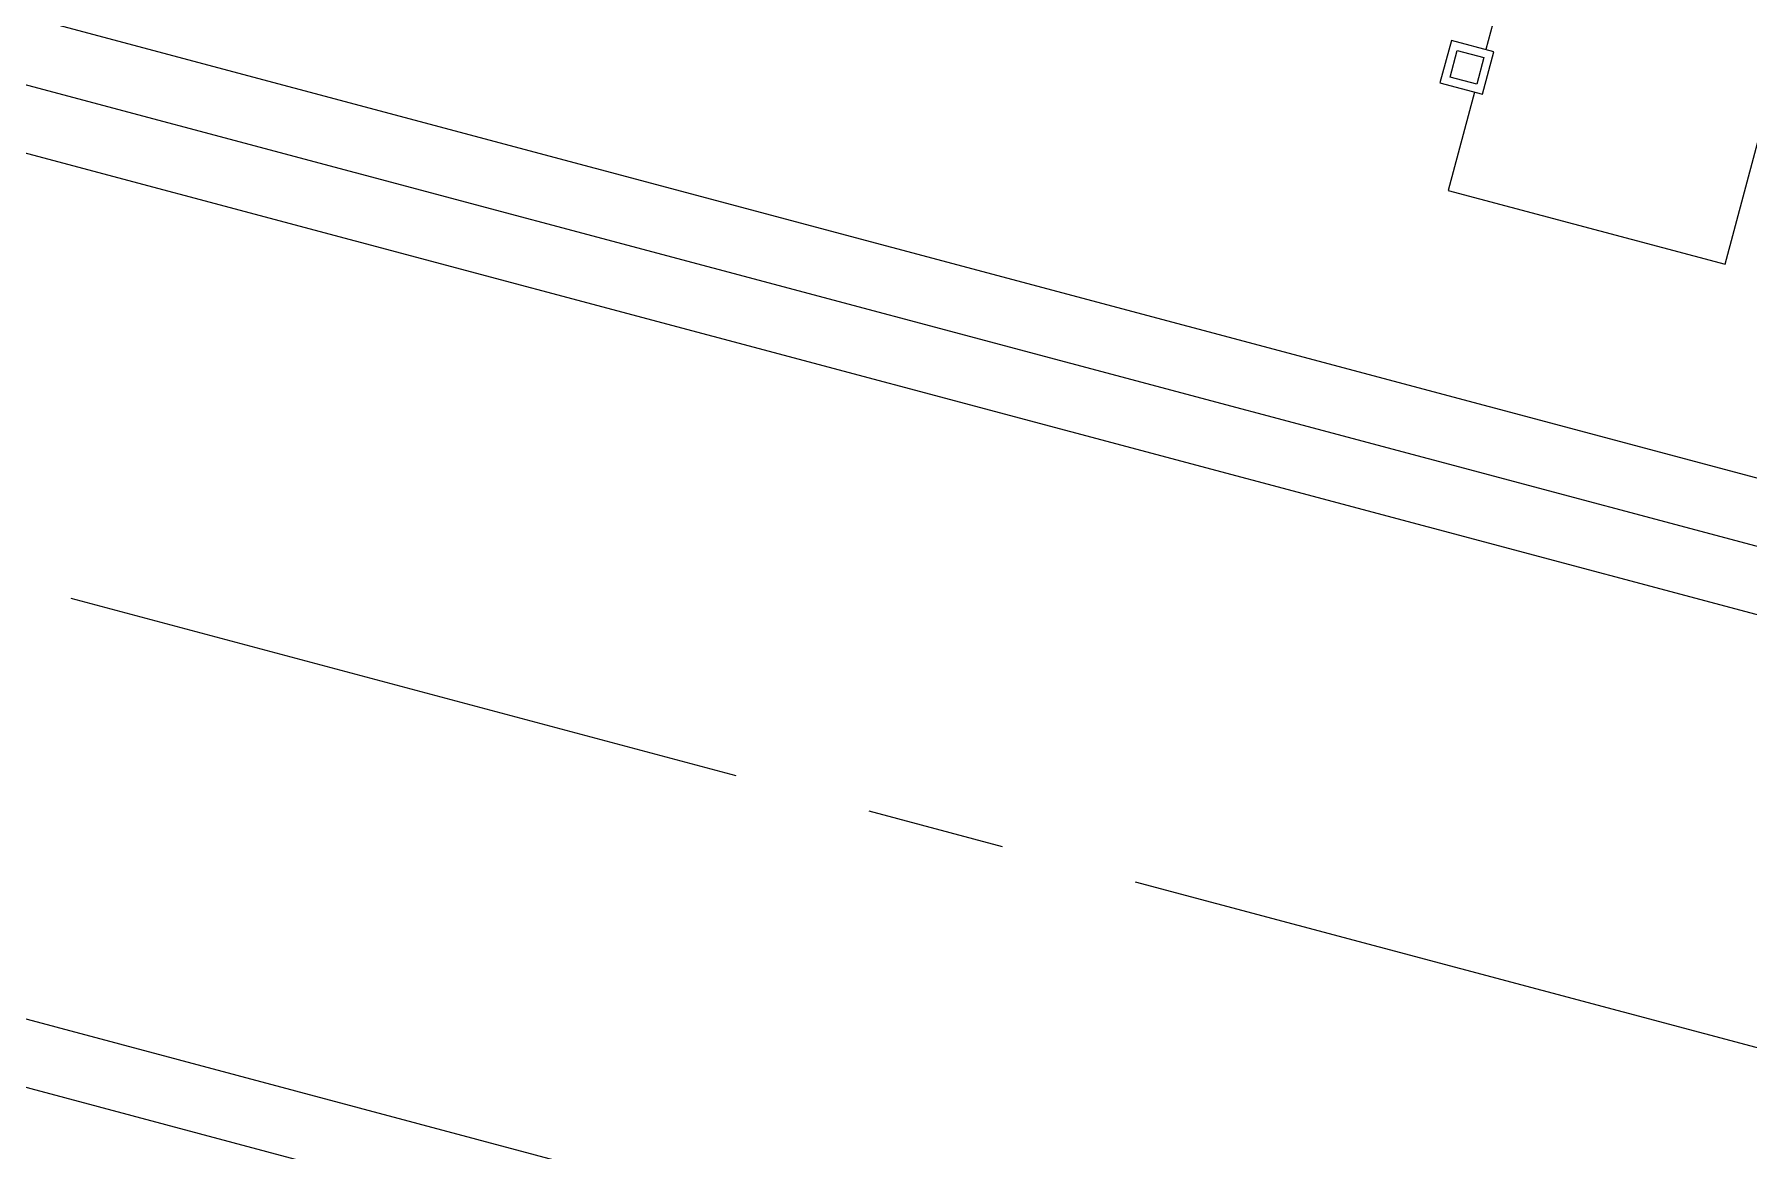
# Model space of a CAD drawing. Header units: metres. Extents: x 689715 to 690980, y 1005284 to 1006835.
# Drawn here: x 690831.39 to 690846.95, y 1005580.09 to 1005590.23 of the extents above; entities that cross this region are included whole.
import ezdxf

# ---------------------------------------------------------------- set-up
doc = ezdxf.new("R2010")
doc.units = ezdxf.units.M
doc.linetypes.add('CENTER', pattern=[2, 1.25, -0.25, 0.25, -0.25])
doc.linetypes.add('PHANTOM', pattern=[2.5, 1.25, -0.25, 0.25, -0.25, 0.25, -0.25])
for name, color, linetype in [('0_NUMERO DE LOTE FASE V', 3, 'Continuous'), ('C-CALLE-ACERA', 8, 'Continuous'), ('CALLES-CENTRO', 2, 'CENTER')]:
    doc.layers.add(name, color=color, linetype=linetype)
for name, color, linetype, lineweight in [('Modelos genéricos', 7, 'Continuous', 13), ('Pilares estructurales', 7, 'Continuous', 25), ('Suelos', 7, 'Continuous', 9)]:
    doc.layers.add(name, color=color, linetype=linetype, lineweight=lineweight)

# ---------------------------------------------------------------- blocks, each defined once
blk = doc.blocks.new('M_Concrete-Rectangular-Column - _25x_25-V7-PLANO CLAVE _8 CASAS EN HILERA_ - Dependent 1')
at = {"layer": 'Pilares estructurales', "lineweight": 13}
h = blk.add_hatch(dxfattribs=at)
h.set_pattern_fill('CONCRETE', color=256, style=0, pattern_type=2)
h.set_pattern_definition([(49.99999999999999, (-7.957000000000001, -75.643), (1.457020047383542, -0.1273482686276515), [0.152, -1.676]), (355, (-7.957000000000001, -75.643), (-0.2818653023739907, 1.528382135238966), [0.122, -1.341]), (100.451, (-7.835, -75.653), (1.17546538358712, 1.400456044289996), [0.13, -1.425]), (46.184, (-7.957000000000001, -75.236), (2.169039294737322, -0.336383022587974), [0.229, -2.515]), (96.636, (-7.776, -75.264), (1.898944685138781, 1.97970782763093), [0.194, -2.137]), (351.184, (-7.957000000000001, -75.236), (1.898795237190718, 1.979372286160904), [0.183, -2.012]), (21, (-7.754, -75.33800000000001), (1.212598781386422, -0.8177586412751406), [0.152, -1.676]), (326, (-7.754, -75.33800000000001), (0.4944494143613917, 1.473404145724342), [0.122, -1.341]), (71.45100000000001, (-7.653, -75.406), (1.707039752549385, 0.6549895290889265), [0.13, -1.425]), (37.50000000000001, (-7.957000000000001, -75.643), (0.02416182372297015, 0.6765066195347833), [0.067, -1.258, 0.067, -1.294, -1.346]), (37.50000000000001, (-7.957000000000001, -75.643), (0.02416182372297015, 0.6765066195347833), [-2.686, 0.067, -1.279]), (7.499999999999999, (-7.957000000000001, -75.643), (0.5349359976128323, 0.8016816565557453), [0.067, -0.7090000000000001, 0.067, -1.227, -0.513]), (7.499999999999999, (-7.957000000000001, -75.643), (0.5349359976128323, 0.8016816565557453), [-2.071, 0.067, -0.446]), (327.5, (-8.41, -75.643), (1.084235554558972, -0.04571938571545769), [0.067, -0.441, 0.067, -1.518, -2.103]), (327.5, (-8.41, -75.643), (1.084235554558972, -0.04571938571545769), [-2.093, 0.067, -2.036]), (317.5, (-8.613, -75.643), (1.185122407334744, 0.2039163545013021), [0.067, -0.593, 0.067, -0.986, -1.494]), (317.5, (-8.613, -75.643), (1.185122407334744, 0.2039163545013021), [-1.713, 0.067, -1.426])])
h.paths.add_polyline_path([(0.1250000000000062, -0.1249999999999326), (0.1250000000000062, 0.1250000000000625), (-0.1249999999999932, 0.1250000000000625), (-0.1249999999999932, -0.1249999999998936)], flags=0)
blk = doc.blocks.new('MOLDURA COLUMNA - 0_40x_40-1533038-PLANO CLAVE _8 CASAS EN HILERA_ - Dependent 1')
at = {"layer": 'Modelos genéricos', "color": 253}
for p, q in [((0.2000000000000064, 0.1999999999999915), (-0.1999999999999938, 0.1999999999999915)), ((-0.1999999999999937, 0.1999999999999915), (-0.1999999999999937, -0.2000000000000085)), ((0.2000000000000064, -0.2000000000000085), (0.2000000000000064, 0.1999999999999915)), ((-0.1249999999999938, -0.1250000000000084), (-0.1249999999999937, 0.1249999999999915)), ((-0.1249999999999937, 0.1249999999999915), (0.1250000000000063, 0.1249999999999915)), ((0.1250000000000063, 0.1249999999999915), (0.1250000000000063, -0.1250000000000084)), ((0.1250000000000063, -0.1250000000000084), (-0.1249999999999938, -0.1250000000000084)), ((-0.1999999999999937, -0.2000000000000085), (0.2000000000000065, -0.2000000000000085))]:
    blk.add_line(p, q, dxfattribs=at)
blk = doc.blocks.new('A TRANSFORMADA A B')
at = {"layer": 'Suelos', "color": 9}
for p, q in [((291.1439854067285, -65.20005156158004), (286.9939854068216, -65.20005156181287)), ((291.1439854069613, -67.80005156161496), (291.1439854067285, -65.20005156158004)), ((286.2139854070265, -67.80005156155676), (289.8189854063094, -67.80005156138213)), ((290.2189854069147, -67.80005156149855), (291.1439854067285, -67.80005156144034))]:
    blk.add_line(p, q, dxfattribs=at)
at = {"color": 254, "lineweight": 13, "rotation": 90}
for name in ['MOLDURA COLUMNA - 0_40x_40-1533038-PLANO CLAVE _8 CASAS EN HILERA_ - Dependent 1', 'M_Concrete-Rectangular-Column - _25x_25-V7-PLANO CLAVE _8 CASAS EN HILERA_ - Dependent 1']:
    blk.add_blockref(name, (290.018985407427, -67.92505156155676), dxfattribs=at)
blk = doc.blocks.new('CASTILLA 7 NUEVA')
at = {"rotation": 269.9999998879757}
blk.add_blockref('A TRANSFORMADA A B', (330.5665340038831, 260.2961971417535), dxfattribs=at)

msp = doc.modelspace()

# ---------------------------------------------------------------- linework, layer by layer
at = {"layer": 'C-CALLE-ACERA', "linetype": 'Continuous', "ltscale": 5}
for p, q in [((690786.292849418, 1005602.397389795), (690887.1472039968, 1005575.498107771)), ((690786.1382261356, 1005601.817655683), (690886.9925872671, 1005574.918371908)), ((690785.9836028527, 1005601.237921571), (690886.837970538, 1005574.338636048)), ((690880.9179856965, 1005568.051904879), (690784.0250412729, 1005593.894622819)), ((690880.763362414, 1005567.472170768), (690783.8704179906, 1005593.314888708))]:
    msp.add_line(p, q, dxfattribs=at)
at = {"layer": 'CALLES-CENTRO', "linetype": 'CENTER', "ltscale": 5, "flags": 128}
msp.add_lwpolyline([(690648.138760488, 1005634.070252177), (690773.8927515845, 1005600.529885113), (690894.6012490467, 1005568.335222523)], dxfattribs=at)

# ---------------------------------------------------------------- block references
at = {"layer": '0_NUMERO DE LOTE FASE V', "linetype": 'PHANTOM', "rotation": 345.0660436350147}
msp.add_blockref('CASTILLA 7 NUEVA', (690598.286133139, 1005686.330502436), dxfattribs=at)

doc.saveas('drawing.dxf')
